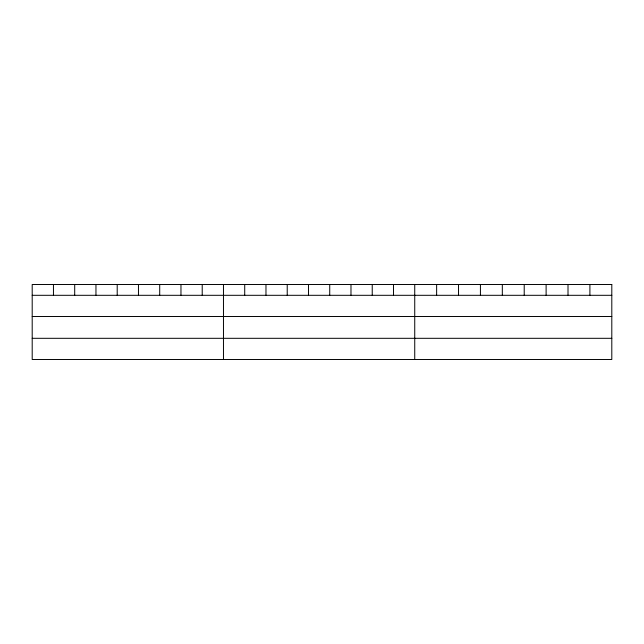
<?xml version="1.0" encoding="UTF-8"?>
<svg xmlns="http://www.w3.org/2000/svg" width="644" height="644" viewBox="0 0 644 644"><rect width="100%" height="100%" fill="white"/><g stroke="black" fill="none" stroke-linecap="round" stroke-linejoin="round"><path stroke-width="0.97" d="M32.2 295.306L611.8 295.306M32.2 316.486L611.8 316.486M32.2 338.309L611.8 338.309M589.904 284.511L589.904 295.306M568.008 284.511L568.008 295.306M546.112 284.511L546.112 295.306M524.216 284.511L524.216 295.306M502.32 284.511L502.32 295.306M480.424 284.511L480.424 295.306M458.528 284.511L458.528 295.306M436.632 284.511L436.632 295.306M414.736 284.511L414.736 359.489M393.484 284.511L393.484 295.306M372.232 284.511L372.232 295.306M350.98 284.511L350.98 295.306M329.728 284.511L329.728 295.306M308.476 284.511L308.476 295.306M287.224 284.511L287.224 295.306M265.972 284.511L265.972 295.306M244.72 284.511L244.72 295.306M223.468 284.511L223.468 359.489M202.216 284.511L202.216 295.306M180.964 284.511L180.964 295.306M159.712 284.511L159.712 295.306M138.46 284.511L138.46 295.306M117.208 284.511L117.208 295.306M95.956 284.511L95.956 295.306M74.704 284.511L74.704 295.306M53.452 284.511L53.452 295.306M611.8 284.511L32.2 284.511L32.2 359.489L611.8 359.489L611.8 284.511"/></g></svg>
